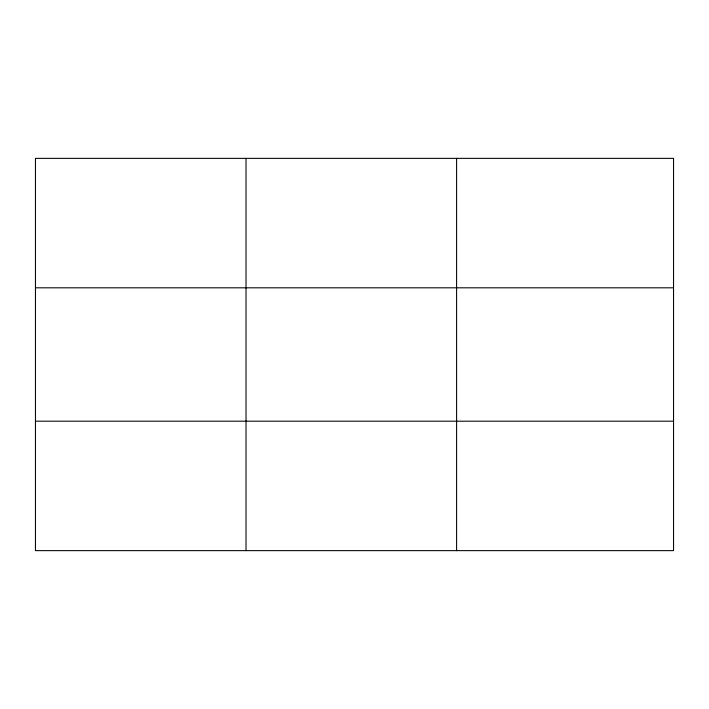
<?xml version="1.0" encoding="UTF-8"?>
<svg xmlns="http://www.w3.org/2000/svg" width="709" height="709" viewBox="0 0 709 709"><rect width="100%" height="100%" fill="white"/><g stroke="black" fill="none" stroke-linecap="round" stroke-linejoin="round"><path stroke-width="1.06" d="M246.023 158.364L246.023 550.636M456.596 158.364L456.596 550.636M35.45 287.81L673.55 287.81M35.45 421.19L673.55 421.19M673.55 485.913L673.55 550.636L35.45 550.636L35.45 158.364L673.55 158.364L673.55 485.913"/></g></svg>
